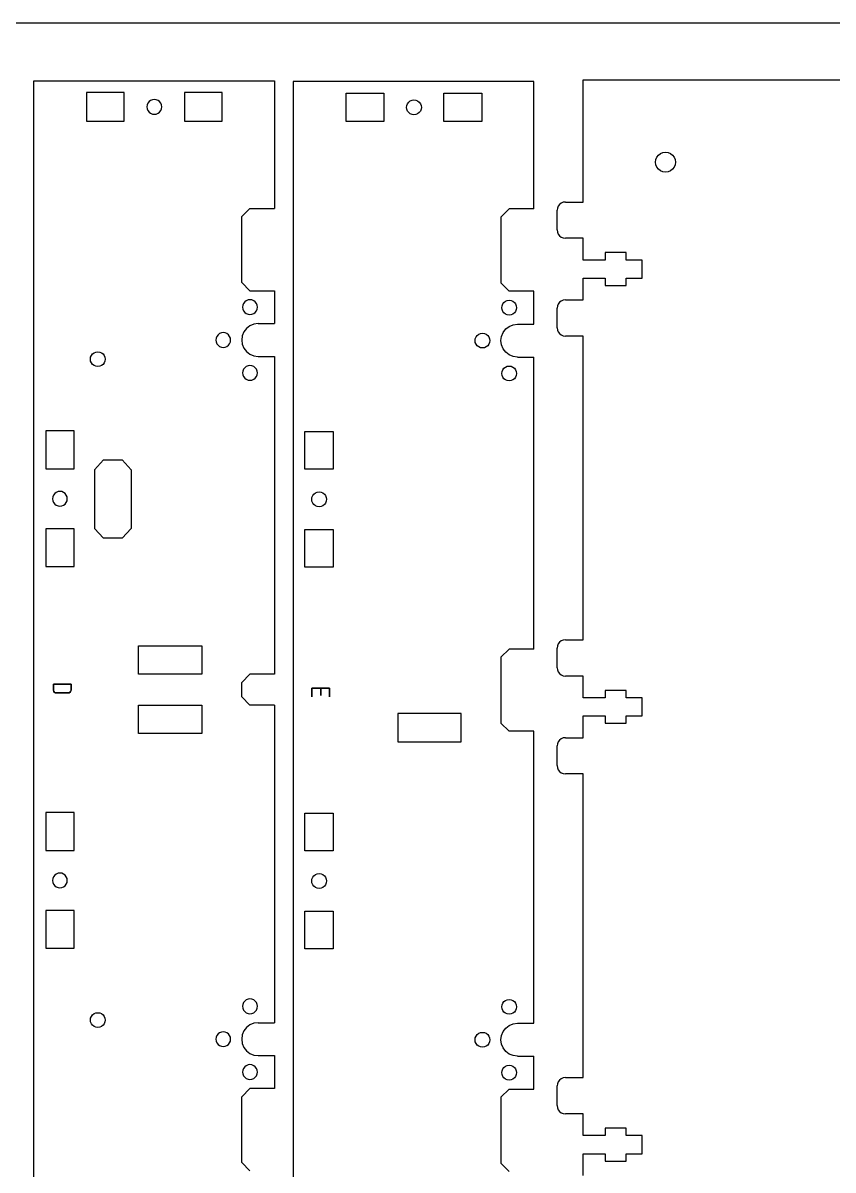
# Model space of a CAD drawing. Header units: millimetres. Extents: x -406 to 406, y -462 to 462.
# Drawn here: x -20.6 to 176.3, y -284.1 to -5.2 of the extents above; entities that cross this region are included whole.
import ezdxf

# ---------------------------------------------------------------- set-up
doc = ezdxf.new("R2010")
doc.units = ezdxf.units.MM
doc.header["$MEASUREMENT"] = 0

msp = doc.modelspace()

# ---------------------------------------------------------------- linework, layer by layer
for p, q in [((-406.4, -5.16), (406.4, -5.16)), ((-17.96, -315.26), (-17.96, -19.26)), ((-17.96, -19.26), (40.54, -19.26)), ((40.54, -19.26), (40.54, -50.26)), ((103.55, -19.39), (45.05, -19.39)), ((45.05, -19.39), (45.05, -315.39)), ((103.55, -50.39), (103.55, -19.39)), ((115.55, -48.7), (115.55, -19)), ((115.55, -19), (191.25, -19)), ((-5.21, -22.11), (-5.21, -29.01)), ((3.99, -22.11), (-5.21, -22.11)), ((3.99, -29.01), (3.99, -22.11)), ((27.79, -22.11), (18.59, -22.11)), ((18.59, -22.11), (18.59, -29.01)), ((27.79, -29.01), (27.79, -22.11)), ((57.9, -29.14), (57.9, -22.24)), ((57.9, -22.24), (67.1, -22.24)), ((67.1, -22.24), (67.1, -29.14)), ((81.7, -29.14), (81.7, -22.24)), ((81.7, -22.24), (90.9, -22.24)), ((90.9, -22.24), (90.9, -29.14)), ((9.55, -25.09), (9.49, -25.56)), ((9.73, -24.66), (9.55, -25.09)), ((10.02, -24.28), (9.73, -24.66)), ((10.39, -24), (10.02, -24.28)), ((10.83, -23.82), (10.39, -24)), ((11.29, -23.75), (10.83, -23.82)), ((11.76, -23.82), (11.29, -23.75)), ((12.19, -24), (11.76, -23.82)), ((12.57, -24.28), (12.19, -24)), ((12.85, -24.66), (12.57, -24.28)), ((13.03, -25.09), (12.85, -24.66)), ((13.09, -25.56), (13.03, -25.09)), ((72.65, -25.23), (72.83, -24.79)), ((72.83, -24.79), (73.12, -24.42)), ((73.12, -24.42), (73.49, -24.13)), ((73.49, -24.13), (73.93, -23.95)), ((73.93, -23.95), (74.4, -23.89)), ((74.4, -23.89), (74.86, -23.95)), ((74.86, -23.95), (75.3, -24.13)), ((75.3, -24.13), (75.67, -24.42)), ((75.67, -24.42), (75.96, -24.79)), ((75.96, -24.79), (76.14, -25.23)), ((9.49, -25.56), (9.55, -26.02)), ((9.55, -26.02), (9.73, -26.46)), ((9.73, -26.46), (10.02, -26.83)), ((10.02, -26.83), (10.39, -27.12)), ((10.39, -27.12), (10.83, -27.3)), ((10.83, -27.3), (11.29, -27.36)), ((11.29, -27.36), (11.76, -27.3)), ((11.76, -27.3), (12.19, -27.12)), ((12.19, -27.12), (12.57, -26.83)), ((12.57, -26.83), (12.85, -26.46)), ((12.85, -26.46), (13.03, -26.02)), ((13.03, -26.02), (13.09, -25.56)), ((72.59, -25.69), (72.65, -25.23)), ((72.65, -26.16), (72.59, -25.69)), ((72.83, -26.59), (72.65, -26.16)), ((73.12, -26.97), (72.83, -26.59)), ((73.49, -27.25), (73.12, -26.97)), ((73.93, -27.43), (73.49, -27.25)), ((74.4, -27.49), (73.93, -27.43)), ((74.86, -27.43), (74.4, -27.49)), ((75.3, -27.25), (74.86, -27.43)), ((75.67, -26.97), (75.3, -27.25)), ((75.96, -26.59), (75.67, -26.97)), ((76.14, -26.16), (75.96, -26.59)), ((76.14, -25.23), (76.2, -25.69)), ((76.2, -25.69), (76.14, -26.16)), ((-5.21, -29.01), (3.99, -29.01)), ((18.59, -29.01), (27.79, -29.01)), ((67.1, -29.14), (57.9, -29.14)), ((90.9, -29.14), (81.7, -29.14)), ((133.1, -39), (133.18, -38.36)), ((133.18, -39.63), (133.1, -39)), ((133.18, -38.36), (133.42, -37.77)), ((133.42, -37.77), (133.81, -37.27)), ((133.81, -37.27), (134.32, -36.88)), ((134.32, -36.88), (134.91, -36.63)), ((134.91, -36.63), (135.55, -36.55)), ((135.55, -36.55), (136.18, -36.63)), ((136.18, -36.63), (136.77, -36.88)), ((136.77, -36.88), (137.28, -37.27)), ((137.28, -37.27), (137.67, -37.77)), ((137.67, -37.77), (137.91, -38.36)), ((137.91, -38.36), (138, -39)), ((138, -39), (137.91, -39.63)), ((133.42, -40.22), (133.18, -39.63)), ((133.81, -40.73), (133.42, -40.22)), ((134.32, -41.12), (133.81, -40.73)), ((134.91, -41.36), (134.32, -41.12)), ((135.55, -41.45), (134.91, -41.36)), ((136.18, -41.36), (135.55, -41.45)), ((136.77, -41.12), (136.18, -41.36)), ((137.28, -40.73), (136.77, -41.12)), ((137.67, -40.22), (137.28, -40.73)), ((137.91, -39.63), (137.67, -40.22)), ((109.26, -50.18), (109.2, -50.7)), ((109.46, -49.7), (109.26, -50.18)), ((109.78, -49.28), (109.46, -49.7)), ((110.2, -48.97), (109.78, -49.28)), ((110.68, -48.77), (110.2, -48.97)), ((111.2, -48.7), (110.68, -48.77)), ((111.2, -48.7), (115.55, -48.7)), ((34.54, -50.26), (32.54, -52.26)), ((32.54, -68.26), (32.54, -52.26)), ((34.54, -50.26), (40.54, -50.26)), ((97.55, -50.39), (95.55, -52.39)), ((95.55, -52.39), (95.55, -68.39)), ((103.55, -50.39), (97.55, -50.39)), ((109.2, -55.5), (109.2, -50.7)), ((109.2, -55.5), (109.26, -56.02)), ((109.26, -56.02), (109.46, -56.5)), ((109.46, -56.5), (109.78, -56.91)), ((109.78, -56.91), (110.2, -57.23)), ((110.2, -57.23), (110.68, -57.43)), ((110.68, -57.43), (111.2, -57.5)), ((115.55, -57.5), (111.2, -57.5)), ((115.55, -62.8), (115.55, -57.5)), ((125.95, -61), (120.85, -61)), ((120.85, -61), (120.85, -62.8)), ((125.95, -62.8), (125.95, -61)), ((120.85, -62.8), (115.55, -62.8)), ((129.9, -62.8), (125.95, -62.8)), ((129.9, -67.2), (129.9, -62.8)), ((34.54, -70.26), (32.54, -68.26)), ((97.55, -70.39), (95.55, -68.39)), ((115.55, -67.2), (120.85, -67.2)), ((115.55, -72.5), (115.55, -67.2)), ((120.85, -67.2), (120.85, -69)), ((120.85, -69), (125.95, -69)), ((125.95, -69), (125.95, -67.2)), ((125.95, -67.2), (129.9, -67.2)), ((34.08, -72.52), (33.64, -72.7)), ((34.54, -72.46), (34.08, -72.52)), ((34.54, -70.26), (40.54, -70.26)), ((35.01, -72.52), (34.54, -72.46)), ((35.44, -72.7), (35.01, -72.52)), ((40.54, -70.26), (40.54, -78.26)), ((103.55, -70.39), (97.55, -70.39)), ((103.55, -78.39), (103.55, -70.39)), ((111.2, -72.5), (110.68, -72.57)), ((111.2, -72.5), (115.55, -72.5)), ((32.8, -73.79), (32.74, -74.26)), ((32.74, -74.26), (32.8, -74.72)), ((32.98, -73.36), (32.8, -73.79)), ((32.8, -74.72), (32.98, -75.16)), ((33.27, -72.98), (32.98, -73.36)), ((32.98, -75.16), (33.27, -75.53)), ((33.64, -72.7), (33.27, -72.98)), ((35.82, -72.98), (35.44, -72.7)), ((36.1, -73.36), (35.82, -72.98)), ((35.82, -75.53), (36.1, -75.16)), ((36.28, -73.79), (36.1, -73.36)), ((36.1, -75.16), (36.28, -74.72)), ((36.34, -74.26), (36.28, -73.79)), ((36.28, -74.72), (36.34, -74.26)), ((95.75, -74.39), (95.81, -73.93)), ((95.81, -74.86), (95.75, -74.39)), ((95.81, -73.93), (95.99, -73.49)), ((95.99, -75.29), (95.81, -74.86)), ((95.99, -73.49), (96.27, -73.12)), ((96.27, -75.67), (95.99, -75.29)), ((96.27, -73.12), (96.65, -72.83)), ((96.65, -72.83), (97.08, -72.66)), ((97.08, -72.66), (97.55, -72.59)), ((97.55, -72.59), (98.01, -72.66)), ((98.01, -72.66), (98.45, -72.83)), ((98.45, -72.83), (98.82, -73.12)), ((98.82, -73.12), (99.1, -73.49)), ((99.1, -75.29), (98.82, -75.67)), ((99.1, -73.49), (99.28, -73.93)), ((99.28, -74.86), (99.1, -75.29)), ((99.28, -73.93), (99.35, -74.39)), ((99.35, -74.39), (99.28, -74.86)), ((109.26, -73.98), (109.2, -74.5)), ((109.2, -79.3), (109.2, -74.5)), ((109.46, -73.5), (109.26, -73.98)), ((109.78, -73.08), (109.46, -73.5)), ((110.2, -72.77), (109.78, -73.08)), ((110.68, -72.57), (110.2, -72.77)), ((33.27, -75.53), (33.64, -75.81)), ((33.64, -75.81), (34.08, -75.99)), ((34.08, -75.99), (34.54, -76.06)), ((34.54, -76.06), (35.01, -75.99)), ((35.01, -75.99), (35.44, -75.81)), ((35.44, -75.81), (35.82, -75.53)), ((96.65, -75.95), (96.27, -75.67)), ((97.08, -76.13), (96.65, -75.95)), ((97.55, -76.19), (97.08, -76.13)), ((98.01, -76.13), (97.55, -76.19)), ((98.45, -75.95), (98.01, -76.13)), ((98.82, -75.67), (98.45, -75.95)), ((27.14, -80.7), (26.77, -80.98)), ((27.58, -80.52), (27.14, -80.7)), ((28.04, -80.46), (27.58, -80.52)), ((28.51, -80.52), (28.04, -80.46)), ((28.94, -80.7), (28.51, -80.52)), ((29.32, -80.98), (28.94, -80.7)), ((33.08, -80.26), (32.68, -81.22)), ((33.71, -79.43), (33.08, -80.26)), ((34.54, -78.79), (33.71, -79.43)), ((35.51, -78.39), (34.54, -78.79)), ((36.54, -78.26), (35.51, -78.39)), ((36.54, -78.26), (40.54, -78.26)), ((89.77, -81.12), (90.15, -80.83)), ((90.15, -80.83), (90.58, -80.65)), ((90.58, -80.65), (91.05, -80.59)), ((91.05, -80.59), (91.51, -80.65)), ((91.51, -80.65), (91.95, -80.83)), ((91.95, -80.83), (92.32, -81.12)), ((95.68, -81.36), (96.08, -80.39)), ((96.08, -80.39), (96.72, -79.56)), ((96.72, -79.56), (97.55, -78.93)), ((97.55, -78.93), (98.51, -78.53)), ((98.51, -78.53), (99.55, -78.39)), ((99.55, -78.39), (103.55, -78.39)), ((109.2, -79.3), (109.26, -79.82)), ((109.26, -79.82), (109.46, -80.3)), ((109.46, -80.3), (109.78, -80.71)), ((109.78, -80.71), (110.2, -81.03)), ((26.3, -81.79), (26.24, -82.26)), ((26.24, -82.26), (26.3, -82.72)), ((26.48, -81.36), (26.3, -81.79)), ((26.3, -82.72), (26.48, -83.16)), ((26.77, -80.98), (26.48, -81.36)), ((26.48, -83.16), (26.77, -83.53)), ((26.77, -83.53), (27.14, -83.81)), ((28.94, -83.81), (29.32, -83.53)), ((29.6, -81.36), (29.32, -80.98)), ((29.32, -83.53), (29.6, -83.16)), ((29.78, -81.79), (29.6, -81.36)), ((29.6, -83.16), (29.78, -82.72)), ((29.84, -82.26), (29.78, -81.79)), ((29.78, -82.72), (29.84, -82.26)), ((32.68, -81.22), (32.54, -82.26)), ((32.54, -82.26), (32.68, -83.29)), ((32.68, -83.29), (33.08, -84.26)), ((89.25, -82.39), (89.31, -81.93)), ((89.31, -82.86), (89.25, -82.39)), ((89.31, -81.93), (89.49, -81.49)), ((89.49, -83.29), (89.31, -82.86)), ((89.49, -81.49), (89.77, -81.12)), ((89.77, -83.67), (89.49, -83.29)), ((90.15, -83.95), (89.77, -83.67)), ((92.32, -83.67), (91.95, -83.95)), ((92.32, -81.12), (92.6, -81.49)), ((92.6, -83.29), (92.32, -83.67)), ((92.6, -81.49), (92.78, -81.93)), ((92.78, -82.86), (92.6, -83.29)), ((92.78, -81.93), (92.85, -82.39)), ((92.85, -82.39), (92.78, -82.86)), ((95.55, -82.39), (95.68, -81.36)), ((95.68, -83.43), (95.55, -82.39)), ((96.08, -84.39), (95.68, -83.43)), ((110.2, -81.03), (110.68, -81.23)), ((110.68, -81.23), (111.2, -81.3)), ((115.55, -81.3), (111.2, -81.3)), ((115.55, -155.15), (115.55, -81.3)), ((-4.26, -86.91), (-4.2, -86.44)), ((-4.2, -86.44), (-4.02, -86.01)), ((-4.02, -86.01), (-3.73, -85.63)), ((-3.73, -85.63), (-3.36, -85.35)), ((-3.36, -85.35), (-2.92, -85.17)), ((-2.92, -85.17), (-2.46, -85.11)), ((-2.46, -85.11), (-1.99, -85.17)), ((-1.99, -85.17), (-1.56, -85.35)), ((-1.56, -85.35), (-1.18, -85.63)), ((-1.18, -85.63), (-0.9, -86.01)), ((-0.9, -86.01), (-0.72, -86.44)), ((-0.72, -86.44), (-0.66, -86.91)), ((27.14, -83.81), (27.58, -83.99)), ((27.58, -83.99), (28.04, -84.06)), ((28.04, -84.06), (28.51, -83.99)), ((28.51, -83.99), (28.94, -83.81)), ((33.08, -84.26), (33.71, -85.08)), ((33.71, -85.08), (34.54, -85.72)), ((34.54, -85.72), (35.51, -86.12)), ((35.51, -86.12), (36.54, -86.26)), ((36.54, -86.26), (40.54, -86.26)), ((40.54, -86.26), (40.54, -163.51)), ((90.58, -84.13), (90.15, -83.95)), ((91.05, -84.19), (90.58, -84.13)), ((91.51, -84.13), (91.05, -84.19)), ((91.95, -83.95), (91.51, -84.13)), ((96.72, -85.22), (96.08, -84.39)), ((97.55, -85.86), (96.72, -85.22)), ((98.51, -86.26), (97.55, -85.86)), ((99.55, -86.39), (98.51, -86.26)), ((99.55, -86.39), (103.55, -86.39)), ((103.55, -157.39), (103.55, -86.39)), ((-4.2, -87.37), (-4.26, -86.91)), ((-4.02, -87.81), (-4.2, -87.37)), ((-3.73, -88.18), (-4.02, -87.81)), ((-3.36, -88.46), (-3.73, -88.18)), ((-2.92, -88.64), (-3.36, -88.46)), ((-2.46, -88.71), (-2.92, -88.64)), ((-1.99, -88.64), (-2.46, -88.71)), ((-1.56, -88.46), (-1.99, -88.64)), ((-1.18, -88.18), (-1.56, -88.46)), ((-0.9, -87.81), (-1.18, -88.18)), ((-0.72, -87.37), (-0.9, -87.81)), ((-0.66, -86.91), (-0.72, -87.37)), ((33.27, -88.98), (32.98, -89.35)), ((33.64, -88.7), (33.27, -88.98)), ((34.08, -88.52), (33.64, -88.7)), ((34.54, -88.45), (34.08, -88.52)), ((35.01, -88.52), (34.54, -88.45)), ((35.44, -88.7), (35.01, -88.52)), ((35.82, -88.98), (35.44, -88.7)), ((36.1, -89.35), (35.82, -88.98)), ((95.99, -89.49), (96.27, -89.12)), ((96.27, -89.12), (96.65, -88.83)), ((96.65, -88.83), (97.08, -88.65)), ((97.08, -88.65), (97.55, -88.59)), ((97.55, -88.59), (98.01, -88.65)), ((98.01, -88.65), (98.45, -88.83)), ((98.45, -88.83), (98.82, -89.12)), ((98.82, -89.12), (99.1, -89.49)), ((32.8, -89.79), (32.74, -90.25)), ((32.74, -90.25), (32.8, -90.72)), ((32.98, -89.35), (32.8, -89.79)), ((32.8, -90.72), (32.98, -91.15)), ((32.98, -91.15), (33.27, -91.53)), ((33.27, -91.53), (33.64, -91.81)), ((33.64, -91.81), (34.08, -91.99)), ((34.08, -91.99), (34.54, -92.05)), ((34.54, -92.05), (35.01, -91.99)), ((35.01, -91.99), (35.44, -91.81)), ((35.44, -91.81), (35.82, -91.53)), ((35.82, -91.53), (36.1, -91.15)), ((36.28, -89.79), (36.1, -89.35)), ((36.1, -91.15), (36.28, -90.72)), ((36.34, -90.25), (36.28, -89.79)), ((36.28, -90.72), (36.34, -90.25)), ((95.75, -90.39), (95.81, -89.93)), ((95.81, -90.86), (95.75, -90.39)), ((95.81, -89.93), (95.99, -89.49)), ((95.99, -91.29), (95.81, -90.86)), ((96.27, -91.67), (95.99, -91.29)), ((96.65, -91.95), (96.27, -91.67)), ((97.08, -92.13), (96.65, -91.95)), ((98.45, -91.95), (98.01, -92.13)), ((98.82, -91.67), (98.45, -91.95)), ((99.1, -91.29), (98.82, -91.67)), ((99.1, -89.49), (99.28, -89.93)), ((99.28, -90.86), (99.1, -91.29)), ((99.28, -89.93), (99.35, -90.39)), ((99.35, -90.39), (99.28, -90.86)), ((97.55, -92.19), (97.08, -92.13)), ((98.01, -92.13), (97.55, -92.19)), ((-15.11, -104.36), (-15.11, -113.56)), ((-8.21, -104.36), (-15.11, -104.36)), ((-8.21, -113.56), (-8.21, -104.36)), ((47.9, -104.49), (54.8, -104.49)), ((47.9, -113.69), (47.9, -104.49)), ((54.8, -104.49), (54.8, -113.69)), ((-1.03, -111.42), (-3.27, -113.8)), ((-1.03, -111.42), (3.45, -111.42)), ((5.69, -113.8), (3.45, -111.42)), ((-15.11, -113.56), (-8.21, -113.56)), ((-3.27, -113.8), (-3.27, -128.08)), ((5.69, -113.8), (5.69, -128.08)), ((54.8, -113.69), (47.9, -113.69)), ((-12.93, -119.58), (-13.22, -119.96)), ((-12.56, -119.3), (-12.93, -119.58)), ((-12.12, -119.12), (-12.56, -119.3)), ((-11.66, -119.05), (-12.12, -119.12)), ((-11.19, -119.12), (-11.66, -119.05)), ((-10.76, -119.3), (-11.19, -119.12)), ((-10.38, -119.58), (-10.76, -119.3)), ((-10.1, -119.96), (-10.38, -119.58)), ((49.78, -120.09), (50.07, -119.72)), ((50.07, -119.72), (50.44, -119.43)), ((50.44, -119.43), (50.88, -119.25)), ((50.88, -119.25), (51.35, -119.19)), ((51.35, -119.19), (51.81, -119.25)), ((51.81, -119.25), (52.25, -119.43)), ((52.25, -119.43), (52.62, -119.72)), ((52.62, -119.72), (52.91, -120.09)), ((-13.4, -120.39), (-13.46, -120.86)), ((-13.46, -120.86), (-13.4, -121.32)), ((-13.22, -119.96), (-13.4, -120.39)), ((-13.4, -121.32), (-13.22, -121.76)), ((-13.22, -121.76), (-12.93, -122.13)), ((-12.93, -122.13), (-12.56, -122.42)), ((-12.56, -122.42), (-12.12, -122.6)), ((-12.12, -122.6), (-11.66, -122.66)), ((-11.66, -122.66), (-11.19, -122.6)), ((-11.19, -122.6), (-10.76, -122.42)), ((-10.76, -122.42), (-10.38, -122.13)), ((-10.38, -122.13), (-10.1, -121.76)), ((-9.92, -120.39), (-10.1, -119.96)), ((-10.1, -121.76), (-9.92, -121.32)), ((-9.86, -120.86), (-9.92, -120.39)), ((-9.92, -121.32), (-9.86, -120.86)), ((49.54, -120.99), (49.6, -120.53)), ((49.6, -121.46), (49.54, -120.99)), ((49.6, -120.53), (49.78, -120.09)), ((49.78, -121.89), (49.6, -121.46)), ((50.07, -122.27), (49.78, -121.89)), ((50.44, -122.55), (50.07, -122.27)), ((50.88, -122.73), (50.44, -122.55)), ((52.25, -122.55), (51.81, -122.73)), ((52.62, -122.27), (52.25, -122.55)), ((52.91, -121.89), (52.62, -122.27)), ((52.91, -120.09), (53.09, -120.53)), ((53.09, -121.46), (52.91, -121.89)), ((53.09, -120.53), (53.15, -120.99)), ((53.15, -120.99), (53.09, -121.46)), ((51.35, -122.79), (50.88, -122.73)), ((51.81, -122.73), (51.35, -122.79)), ((-8.21, -128.16), (-15.11, -128.16)), ((-15.11, -128.16), (-15.11, -137.36)), ((-8.21, -137.36), (-8.21, -128.16)), ((-3.27, -128.08), (-1.03, -130.46)), ((3.45, -130.46), (5.69, -128.08)), ((47.9, -128.29), (54.8, -128.29)), ((47.9, -137.49), (47.9, -128.29)), ((54.8, -128.29), (54.8, -137.49)), ((3.45, -130.46), (-1.03, -130.46)), ((-15.11, -137.36), (-8.21, -137.36)), ((54.8, -137.49), (47.9, -137.49)), ((109.46, -156.15), (109.26, -156.63)), ((109.78, -155.73), (109.46, -156.15)), ((110.2, -155.42), (109.78, -155.73)), ((110.68, -155.22), (110.2, -155.42)), ((111.2, -155.15), (110.68, -155.22)), ((111.2, -155.15), (115.55, -155.15)), ((7.44, -163.51), (7.44, -156.61)), ((7.44, -156.61), (22.84, -156.61)), ((22.84, -156.61), (22.84, -163.51)), ((97.55, -157.39), (95.55, -159.39)), ((103.55, -157.39), (97.55, -157.39)), ((109.26, -156.63), (109.2, -157.15)), ((109.2, -161.95), (109.2, -157.15)), ((95.55, -159.39), (95.55, -175.39)), ((22.84, -163.51), (7.44, -163.51)), ((34.54, -163.51), (32.54, -165.51)), ((40.54, -163.51), (34.54, -163.51)), ((109.2, -161.95), (109.26, -162.47)), ((109.26, -162.47), (109.46, -162.95)), ((109.46, -162.95), (109.78, -163.36)), ((109.78, -163.36), (110.2, -163.68)), ((110.2, -163.68), (110.68, -163.88)), ((110.68, -163.88), (111.2, -163.95)), ((115.55, -163.95), (111.2, -163.95)), ((115.55, -169.25), (115.55, -163.95)), ((-13.23, -165.92), (-8.93, -165.92)), ((-13.23, -166.94), (-13.23, -165.92)), ((-8.93, -165.92), (-13.23, -165.92)), ((-13.23, -165.92), (-13.23, -166.94)), ((-13.2, -167.38), (-13.23, -166.94)), ((-13.23, -166.94), (-13.2, -167.38)), ((-8.93, -166.94), (-8.96, -167.37)), ((-8.96, -167.37), (-8.93, -166.94)), ((-8.93, -165.92), (-8.93, -166.94)), ((-8.93, -166.94), (-8.93, -165.92)), ((32.54, -169.01), (32.54, -165.51)), ((49.58, -166.87), (53.89, -166.87)), ((51.8, -166.87), (49.58, -166.87)), ((49.58, -166.87), (49.58, -169)), ((49.58, -169), (49.58, -166.87)), ((53.89, -166.87), (51.8, -166.87)), ((51.8, -166.87), (51.8, -168.7)), ((51.8, -168.7), (51.8, -166.87)), ((53.89, -166.87), (53.89, -169)), ((53.89, -169), (53.89, -166.87)), ((-13.1, -167.74), (-13.2, -167.38)), ((-13.2, -167.38), (-13.1, -167.74)), ((-12.94, -167.98), (-13.1, -167.74)), ((-13.1, -167.74), (-12.94, -167.98)), ((-12.85, -168.04), (-12.94, -167.98)), ((-12.94, -167.98), (-12.85, -168.04)), ((-12.75, -168.06), (-12.85, -168.04)), ((-12.85, -168.04), (-12.75, -168.06)), ((-9.41, -168.06), (-12.75, -168.06)), ((-12.75, -168.06), (-9.41, -168.06)), ((-9.31, -168.04), (-9.41, -168.06)), ((-9.41, -168.06), (-9.31, -168.04)), ((-9.23, -167.98), (-9.31, -168.04)), ((-9.31, -168.04), (-9.23, -167.98)), ((-9.07, -167.74), (-9.23, -167.98)), ((-9.23, -167.98), (-9.07, -167.74)), ((-8.96, -167.37), (-9.07, -167.74)), ((-9.07, -167.74), (-8.96, -167.37)), ((34.54, -171.01), (32.54, -169.01)), ((120.85, -169.25), (115.55, -169.25)), ((120.85, -167.45), (120.85, -169.25)), ((125.95, -167.45), (120.85, -167.45)), ((125.95, -169.25), (125.95, -167.45)), ((129.9, -169.25), (125.95, -169.25)), ((129.9, -173.65), (129.9, -169.25)), ((7.44, -177.91), (7.44, -171.01)), ((7.44, -171.01), (22.84, -171.01)), ((22.84, -171.01), (22.84, -177.91)), ((40.54, -171.01), (34.54, -171.01)), ((40.54, -171.01), (40.54, -248.26)), ((85.85, -173.04), (70.45, -173.04)), ((70.45, -173.04), (70.45, -179.94)), ((85.85, -179.94), (85.85, -173.04)), ((97.55, -177.39), (95.55, -175.39)), ((115.55, -173.65), (120.85, -173.65)), ((115.55, -178.95), (115.55, -173.65)), ((120.85, -173.65), (120.85, -175.45)), ((120.85, -175.45), (125.95, -175.45)), ((125.95, -173.65), (129.9, -173.65)), ((125.95, -175.45), (125.95, -173.65)), ((22.84, -177.91), (7.44, -177.91)), ((103.55, -177.39), (97.55, -177.39)), ((103.55, -248.39), (103.55, -177.39)), ((70.45, -179.94), (85.85, -179.94)), ((109.26, -180.43), (109.2, -180.95)), ((109.2, -185.75), (109.2, -180.95)), ((109.46, -179.95), (109.26, -180.43)), ((109.78, -179.53), (109.46, -179.95)), ((110.2, -179.22), (109.78, -179.53)), ((110.68, -179.02), (110.2, -179.22)), ((111.2, -178.95), (110.68, -179.02)), ((111.2, -178.95), (115.55, -178.95)), ((109.2, -185.75), (109.26, -186.27)), ((109.26, -186.27), (109.46, -186.75)), ((109.46, -186.75), (109.78, -187.16)), ((109.78, -187.16), (110.2, -187.48)), ((110.2, -187.48), (110.68, -187.68)), ((110.68, -187.68), (111.2, -187.75)), ((115.55, -187.75), (111.2, -187.75)), ((115.55, -261.6), (115.55, -187.75)), ((-15.11, -197.16), (-15.11, -206.36)), ((-8.21, -197.16), (-15.11, -197.16)), ((-8.21, -206.36), (-8.21, -197.16)), ((47.9, -197.29), (54.8, -197.29)), ((47.9, -206.49), (47.9, -197.29)), ((54.8, -197.29), (54.8, -206.49)), ((-15.11, -206.36), (-8.21, -206.36)), ((54.8, -206.49), (47.9, -206.49)), ((-12.12, -211.92), (-12.56, -212.1)), ((-11.66, -211.85), (-12.12, -211.92)), ((-11.19, -211.92), (-11.66, -211.85)), ((-10.76, -212.1), (-11.19, -211.92)), ((-13.4, -213.19), (-13.46, -213.66)), ((-13.46, -213.66), (-13.4, -214.12)), ((-13.22, -212.75), (-13.4, -213.19)), ((-13.4, -214.12), (-13.22, -214.56)), ((-12.93, -212.38), (-13.22, -212.75)), ((-13.22, -214.56), (-12.93, -214.93)), ((-12.56, -212.1), (-12.93, -212.38)), ((-10.38, -212.38), (-10.76, -212.1)), ((-10.1, -212.75), (-10.38, -212.38)), ((-10.38, -214.93), (-10.1, -214.56)), ((-9.92, -213.19), (-10.1, -212.75)), ((-10.1, -214.56), (-9.92, -214.12)), ((-9.86, -213.66), (-9.92, -213.19)), ((-9.92, -214.12), (-9.86, -213.66)), ((49.54, -213.79), (49.6, -213.33)), ((49.6, -214.26), (49.54, -213.79)), ((49.6, -213.33), (49.78, -212.89)), ((49.78, -214.69), (49.6, -214.26)), ((49.78, -212.89), (50.07, -212.52)), ((50.07, -215.07), (49.78, -214.69)), ((50.07, -212.52), (50.44, -212.23)), ((50.44, -212.23), (50.88, -212.05)), ((50.88, -212.05), (51.35, -211.99)), ((51.35, -211.99), (51.81, -212.05)), ((51.81, -212.05), (52.25, -212.23)), ((52.25, -212.23), (52.62, -212.52)), ((52.62, -212.52), (52.91, -212.89)), ((52.91, -214.69), (52.62, -215.07)), ((52.91, -212.89), (53.09, -213.33)), ((53.09, -214.26), (52.91, -214.69)), ((53.09, -213.33), (53.15, -213.79)), ((53.15, -213.79), (53.09, -214.26)), ((-12.93, -214.93), (-12.56, -215.22)), ((-12.56, -215.22), (-12.12, -215.4)), ((-12.12, -215.4), (-11.66, -215.46)), ((-11.66, -215.46), (-11.19, -215.4)), ((-11.19, -215.4), (-10.76, -215.22)), ((-10.76, -215.22), (-10.38, -214.93)), ((50.44, -215.35), (50.07, -215.07)), ((50.88, -215.53), (50.44, -215.35)), ((51.35, -215.59), (50.88, -215.53)), ((51.81, -215.53), (51.35, -215.59)), ((52.25, -215.35), (51.81, -215.53)), ((52.62, -215.07), (52.25, -215.35)), ((-8.21, -220.96), (-15.11, -220.96)), ((-15.11, -220.96), (-15.11, -230.16)), ((-8.21, -230.16), (-8.21, -220.96)), ((47.9, -221.09), (54.8, -221.09)), ((47.9, -230.29), (47.9, -221.09)), ((54.8, -221.09), (54.8, -230.29)), ((-15.11, -230.16), (-8.21, -230.16)), ((54.8, -230.29), (47.9, -230.29)), ((34.08, -242.52), (33.64, -242.7)), ((34.54, -242.46), (34.08, -242.52)), ((35.01, -242.52), (34.54, -242.46)), ((35.44, -242.7), (35.01, -242.52)), ((96.65, -242.83), (97.08, -242.66)), ((97.08, -242.66), (97.55, -242.59)), ((97.55, -242.59), (98.01, -242.66)), ((98.01, -242.66), (98.45, -242.83)), ((32.8, -243.79), (32.74, -244.26)), ((32.74, -244.26), (32.8, -244.72)), ((32.98, -243.36), (32.8, -243.79)), ((32.8, -244.72), (32.98, -245.16)), ((33.27, -242.98), (32.98, -243.36)), ((32.98, -245.16), (33.27, -245.53)), ((33.64, -242.7), (33.27, -242.98)), ((35.82, -242.98), (35.44, -242.7)), ((36.1, -243.36), (35.82, -242.98)), ((35.82, -245.53), (36.1, -245.16)), ((36.28, -243.79), (36.1, -243.36)), ((36.1, -245.16), (36.28, -244.72)), ((36.34, -244.26), (36.28, -243.79)), ((36.28, -244.72), (36.34, -244.26)), ((95.75, -244.39), (95.81, -243.93)), ((95.81, -244.86), (95.75, -244.39)), ((95.81, -243.93), (95.99, -243.49)), ((95.99, -245.29), (95.81, -244.86)), ((95.99, -243.49), (96.27, -243.12)), ((96.27, -245.67), (95.99, -245.29)), ((96.27, -243.12), (96.65, -242.83)), ((98.45, -242.83), (98.82, -243.12)), ((98.82, -243.12), (99.1, -243.49)), ((99.1, -245.29), (98.82, -245.67)), ((99.1, -243.49), (99.28, -243.93)), ((99.28, -244.86), (99.1, -245.29)), ((99.28, -243.93), (99.35, -244.39)), ((99.35, -244.39), (99.28, -244.86)), ((-4.26, -247.61), (-4.2, -247.14)), ((-4.2, -248.07), (-4.26, -247.61)), ((-4.2, -247.14), (-4.02, -246.71)), ((-4.02, -248.51), (-4.2, -248.07)), ((-4.02, -246.71), (-3.73, -246.33)), ((-3.73, -246.33), (-3.36, -246.05)), ((-3.36, -246.05), (-2.92, -245.87)), ((-2.92, -245.87), (-2.46, -245.81)), ((-2.46, -245.81), (-1.99, -245.87)), ((-1.99, -245.87), (-1.56, -246.05)), ((-1.56, -246.05), (-1.18, -246.33)), ((-1.18, -246.33), (-0.9, -246.71)), ((-0.9, -246.71), (-0.72, -247.14)), ((-0.72, -248.07), (-0.9, -248.51)), ((-0.72, -247.14), (-0.66, -247.61)), ((-0.66, -247.61), (-0.72, -248.07)), ((33.27, -245.53), (33.64, -245.81)), ((33.64, -245.81), (34.08, -245.99)), ((34.08, -245.99), (34.54, -246.06)), ((34.54, -246.06), (35.01, -245.99)), ((35.01, -245.99), (35.44, -245.81)), ((35.44, -245.81), (35.82, -245.53)), ((96.65, -245.95), (96.27, -245.67)), ((97.08, -246.13), (96.65, -245.95)), ((97.55, -246.19), (97.08, -246.13)), ((98.01, -246.13), (97.55, -246.19)), ((98.45, -245.95), (98.01, -246.13)), ((98.82, -245.67), (98.45, -245.95)), ((-3.73, -248.88), (-4.02, -248.51)), ((-3.36, -249.16), (-3.73, -248.88)), ((-2.92, -249.34), (-3.36, -249.16)), ((-2.46, -249.41), (-2.92, -249.34)), ((-1.99, -249.34), (-2.46, -249.41)), ((-1.56, -249.16), (-1.99, -249.34)), ((-1.18, -248.88), (-1.56, -249.16)), ((-0.9, -248.51), (-1.18, -248.88)), ((26.77, -250.98), (26.48, -251.36)), ((27.14, -250.7), (26.77, -250.98)), ((27.58, -250.52), (27.14, -250.7)), ((28.04, -250.46), (27.58, -250.52)), ((28.51, -250.52), (28.04, -250.46)), ((28.94, -250.7), (28.51, -250.52)), ((29.32, -250.98), (28.94, -250.7)), ((29.6, -251.36), (29.32, -250.98)), ((33.08, -250.26), (32.68, -251.22)), ((33.71, -249.43), (33.08, -250.26)), ((34.54, -248.79), (33.71, -249.43)), ((35.51, -248.39), (34.54, -248.79)), ((36.54, -248.26), (35.51, -248.39)), ((36.54, -248.26), (40.54, -248.26)), ((89.77, -251.12), (90.15, -250.83)), ((90.15, -250.83), (90.58, -250.65)), ((90.58, -250.65), (91.05, -250.59)), ((91.05, -250.59), (91.51, -250.65)), ((91.51, -250.65), (91.95, -250.83)), ((91.95, -250.83), (92.32, -251.12)), ((95.68, -251.36), (96.08, -250.39)), ((96.08, -250.39), (96.72, -249.56)), ((96.72, -249.56), (97.55, -248.93)), ((97.55, -248.93), (98.51, -248.53)), ((98.51, -248.53), (99.55, -248.39)), ((99.55, -248.39), (103.55, -248.39)), ((26.3, -251.79), (26.24, -252.26)), ((26.24, -252.26), (26.3, -252.72)), ((26.48, -251.36), (26.3, -251.79)), ((26.3, -252.72), (26.48, -253.16)), ((26.48, -253.16), (26.77, -253.53)), ((26.77, -253.53), (27.14, -253.81)), ((27.14, -253.81), (27.58, -253.99)), ((28.51, -253.99), (28.94, -253.81)), ((28.94, -253.81), (29.32, -253.53)), ((29.32, -253.53), (29.6, -253.16)), ((29.78, -251.79), (29.6, -251.36)), ((29.6, -253.16), (29.78, -252.72)), ((29.84, -252.26), (29.78, -251.79)), ((29.78, -252.72), (29.84, -252.26)), ((32.68, -251.22), (32.54, -252.26)), ((32.54, -252.26), (32.68, -253.29)), ((32.68, -253.29), (33.08, -254.26)), ((89.25, -252.39), (89.31, -251.93)), ((89.31, -252.86), (89.25, -252.39)), ((89.31, -251.93), (89.49, -251.49)), ((89.49, -253.29), (89.31, -252.86)), ((89.49, -251.49), (89.77, -251.12)), ((89.77, -253.67), (89.49, -253.29)), ((90.15, -253.95), (89.77, -253.67)), ((92.32, -253.67), (91.95, -253.95)), ((92.32, -251.12), (92.6, -251.49)), ((92.6, -253.29), (92.32, -253.67)), ((92.6, -251.49), (92.78, -251.93)), ((92.78, -252.86), (92.6, -253.29)), ((92.78, -251.93), (92.85, -252.39)), ((92.85, -252.39), (92.78, -252.86)), ((95.55, -252.39), (95.68, -251.36)), ((95.68, -253.43), (95.55, -252.39)), ((96.08, -254.39), (95.68, -253.43)), ((27.58, -253.99), (28.04, -254.06)), ((28.04, -254.06), (28.51, -253.99)), ((33.08, -254.26), (33.71, -255.08)), ((33.71, -255.08), (34.54, -255.72)), ((34.54, -255.72), (35.51, -256.12)), ((35.51, -256.12), (36.54, -256.26)), ((36.54, -256.26), (40.54, -256.26)), ((40.54, -256.26), (40.54, -264.26)), ((90.58, -254.13), (90.15, -253.95)), ((91.05, -254.19), (90.58, -254.13)), ((91.51, -254.13), (91.05, -254.19)), ((91.95, -253.95), (91.51, -254.13)), ((96.72, -255.22), (96.08, -254.39)), ((97.55, -255.86), (96.72, -255.22)), ((98.51, -256.26), (97.55, -255.86)), ((99.55, -256.39), (98.51, -256.26)), ((99.55, -256.39), (103.55, -256.39)), ((103.55, -264.39), (103.55, -256.39)), ((32.98, -259.35), (32.8, -259.79)), ((33.27, -258.98), (32.98, -259.35)), ((33.64, -258.7), (33.27, -258.98)), ((34.08, -258.52), (33.64, -258.7)), ((34.54, -258.45), (34.08, -258.52)), ((35.01, -258.52), (34.54, -258.45)), ((35.44, -258.7), (35.01, -258.52)), ((35.82, -258.98), (35.44, -258.7)), ((36.1, -259.35), (35.82, -258.98)), ((36.28, -259.79), (36.1, -259.35)), ((95.99, -259.49), (96.27, -259.12)), ((96.27, -259.12), (96.65, -258.83)), ((96.65, -258.83), (97.08, -258.65)), ((97.08, -258.65), (97.55, -258.59)), ((97.55, -258.59), (98.01, -258.65)), ((98.01, -258.65), (98.45, -258.83)), ((98.45, -258.83), (98.82, -259.12)), ((98.82, -259.12), (99.1, -259.49)), ((32.8, -259.79), (32.74, -260.25)), ((32.74, -260.25), (32.8, -260.72)), ((32.8, -260.72), (32.98, -261.15)), ((32.98, -261.15), (33.27, -261.53)), ((33.27, -261.53), (33.64, -261.81)), ((33.64, -261.81), (34.08, -261.99)), ((34.08, -261.99), (34.54, -262.05)), ((34.54, -262.05), (35.01, -261.99)), ((35.01, -261.99), (35.44, -261.81)), ((35.44, -261.81), (35.82, -261.53)), ((35.82, -261.53), (36.1, -261.15)), ((36.1, -261.15), (36.28, -260.72)), ((36.34, -260.25), (36.28, -259.79)), ((36.28, -260.72), (36.34, -260.25)), ((95.75, -260.39), (95.81, -259.93)), ((95.81, -260.86), (95.75, -260.39)), ((95.81, -259.93), (95.99, -259.49)), ((95.99, -261.29), (95.81, -260.86)), ((96.27, -261.67), (95.99, -261.29)), ((96.65, -261.95), (96.27, -261.67)), ((97.08, -262.13), (96.65, -261.95)), ((97.55, -262.19), (97.08, -262.13)), ((98.01, -262.13), (97.55, -262.19)), ((98.45, -261.95), (98.01, -262.13)), ((98.82, -261.67), (98.45, -261.95)), ((99.1, -261.29), (98.82, -261.67)), ((99.1, -259.49), (99.28, -259.93)), ((99.28, -260.86), (99.1, -261.29)), ((99.28, -259.93), (99.35, -260.39)), ((99.35, -260.39), (99.28, -260.86)), ((110.2, -261.87), (109.78, -262.18)), ((110.68, -261.67), (110.2, -261.87)), ((111.2, -261.6), (110.68, -261.67)), ((111.2, -261.6), (115.55, -261.6)), ((34.54, -264.26), (32.54, -266.26)), ((40.54, -264.26), (34.54, -264.26)), ((97.55, -264.39), (95.55, -266.39)), ((97.55, -264.39), (103.55, -264.39)), ((109.26, -263.08), (109.2, -263.6)), ((109.2, -268.4), (109.2, -263.6)), ((109.46, -262.6), (109.26, -263.08)), ((109.78, -262.18), (109.46, -262.6)), ((32.54, -282.26), (32.54, -266.26)), ((95.55, -266.39), (95.55, -282.39)), ((109.2, -268.4), (109.26, -268.92)), ((109.26, -268.92), (109.46, -269.4)), ((109.46, -269.4), (109.78, -269.81)), ((109.78, -269.81), (110.2, -270.13)), ((110.2, -270.13), (110.68, -270.33)), ((110.68, -270.33), (111.2, -270.4)), ((115.55, -270.4), (111.2, -270.4)), ((115.55, -275.7), (115.55, -270.4)), ((120.85, -275.7), (115.55, -275.7)), ((125.95, -273.9), (120.85, -273.9)), ((120.85, -273.9), (120.85, -275.7)), ((125.95, -275.7), (125.95, -273.9)), ((129.9, -275.7), (125.95, -275.7)), ((129.9, -280.1), (129.9, -275.7)), ((115.55, -280.1), (120.85, -280.1)), ((115.55, -285.4), (115.55, -280.1)), ((120.85, -280.1), (120.85, -281.9)), ((125.95, -281.9), (125.95, -280.1)), ((125.95, -280.1), (129.9, -280.1)), ((34.54, -284.26), (32.54, -282.26)), ((97.55, -284.39), (95.55, -282.39)), ((120.85, -281.9), (125.95, -281.9))]:
    msp.add_line(p, q)

doc.saveas('drawing.dxf')
